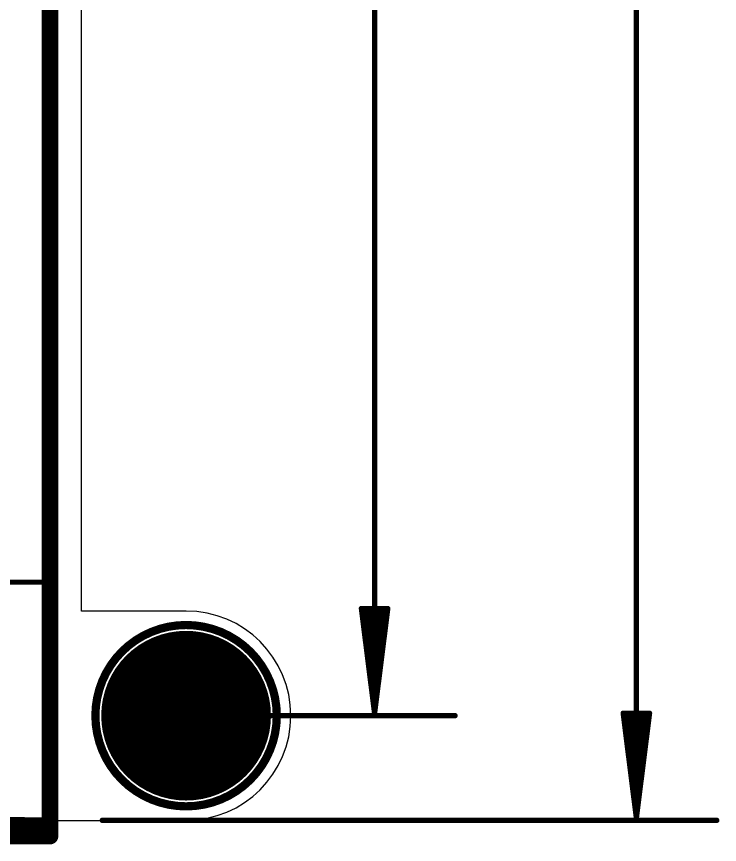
# Model space of a CAD drawing. Extents: x -37 to 43, y -51 to 71.
# Drawn here: x 26.37 to 43.42, y -43.76 to -23.68 of the extents above; entities that cross this region are included whole.
import ezdxf

# ---------------------------------------------------------------- set-up
doc = ezdxf.new("R2010")
doc.units = 0
for name, color, linetype in [('1', 12, 'CONTINUOUS'), ('16', 132, 'CONTINUOUS'), ('17', 110, 'CONTINUOUS'), ('20', 53, 'CONTINUOUS'), ('21', 40, 'CONTINUOUS'), ('22', 6, 'CONTINUOUS'), ('23', 40, 'CONTINUOUS'), ('29', 253, 'CONTINUOUS'), ('41', 12, 'CONTINUOUS'), ('47', 253, 'CONTINUOUS')]:
    doc.layers.add(name, color=color, linetype=linetype)

# ---------------------------------------------------------------- blocks, each defined once
blk = doc.blocks.new('ROUNDP')
at = {"const_width": 0.5}
blk.add_lwpolyline([(0, -0.25, 1), (0, 0.25, 1), (0, -0.25)], format="xyb", dxfattribs=at)

msp = doc.modelspace()

# ---------------------------------------------------------------- linework, layer by layer
at = {"layer": '1', "const_width": 0.4064}
for points in [[(27.178, -43.307), (27.178, 52.705)], [(-27.432, -43.18), (27.178, -43.307)]]:
    msp.add_lwpolyline(points, dxfattribs=at)
at = {"layer": '1', "const_width": 0.2032}
for points in [[(27.1778, -43.4086, 1), (27.1782, -43.2054)], [(27.0764, -43.307, 1), (27.2796, -43.307)]]:
    msp.add_lwpolyline(points, format="xyb", dxfattribs=at)
at = {"layer": '16', "const_width": 0.4064}
for points in [[(27.178, -43.561), (27.178, 52.451)], [(-27.432, -43.434), (27.178, -43.561)]]:
    msp.add_lwpolyline(points, dxfattribs=at)
at = {"layer": '16', "const_width": 0.2032}
for points in [[(27.1778, -43.6626, 1), (27.1782, -43.4594)], [(27.0764, -43.561, 1), (27.2796, -43.561)]]:
    msp.add_lwpolyline(points, format="xyb", dxfattribs=at)
at = {"layer": '20'}
for p, q in [((27.94, -38.1), (27.94, 48.26)), ((30.48, -38.1), (27.94, -38.1)), ((-30.48, -43.18), (30.48, -43.18))]:
    msp.add_line(p, q, dxfattribs=at)
for start, end in [(0, 90), (270, 0)]:
    msp.add_arc((30.48, -40.64), 2.54, start, end, dxfattribs=at)
at = {"layer": '21', "const_width": 0.2}
msp.add_lwpolyline([(30.48, -42.84, 1), (30.48, -38.44, 1), (30.48, -42.84)], format="xyb", dxfattribs=at)
at = {"layer": '22', "const_width": 0.127}
for points in [[(27.3, -37.4), (27.3, 47.5)], [(-27.3, -37.4), (27.3, -37.4)]]:
    msp.add_lwpolyline(points, dxfattribs=at)
at = {"layer": '22', "const_width": 0.0635}
for points in [[(27.3, -37.4318, 1), (27.3, -37.3682)], [(27.2683, -37.4, 1), (27.3317, -37.4)]]:
    msp.add_lwpolyline(points, format="xyb", dxfattribs=at)
at = {"layer": '23'}
msp.add_point((30.48, -40.64), dxfattribs=at)
at = {"layer": '41', "const_width": 2.032}
msp.add_lwpolyline([(30.48, -41.64, 1), (30.48, -39.64, 1), (30.48, -41.64)], format="xyb", dxfattribs=at)
at = {"layer": '47', "const_width": 0.13}
for points in [[(41.402, 53.275), (41.402, -43.115)], [(35.052, 50.735), (35.052, -40.575)], [(35.052, -40.575), (34.7328, -38.04)], [(34.7328, -38.04), (35.3712, -38.04)], [(35.052, -40.575), (34.792, -38.04)], [(35.052, -40.575), (34.922, -38.04)], [(35.3712, -38.04), (35.052, -40.575)], [(35.182, -38.04), (35.052, -40.575)], [(35.312, -38.04), (35.052, -40.575)], [(30.48, -40.64), (37.002, -40.64)], [(41.402, -43.115), (41.0828, -40.58)], [(41.0828, -40.58), (41.7212, -40.58)], [(41.402, -43.115), (41.142, -40.58)], [(41.402, -43.115), (41.272, -40.58)], [(41.7212, -40.58), (41.402, -43.115)], [(41.532, -40.58), (41.402, -43.115)], [(41.662, -40.58), (41.402, -43.115)], [(28.448, -43.18), (43.352, -43.18)]]:
    msp.add_lwpolyline(points, dxfattribs=at)
at = {"layer": '47', "const_width": 0.065}
for points in [[(34.765, -38.0359, 1), (34.7005, -38.0441)], [(34.7328, -38.0075, 1), (34.7328, -38.0725)], [(34.8243, -38.0367, 1), (34.7597, -38.0433)], [(34.9545, -38.0383, 1), (34.8895, -38.0417)], [(35.2145, -38.0417, 1), (35.1495, -38.0383)], [(35.3443, -38.0433, 1), (35.2797, -38.0367)], [(35.4035, -38.0441, 1), (35.339, -38.0359)], [(35.3712, -38.0725, 1), (35.3712, -38.0075)], [(30.48, -40.6075, 1), (30.48, -40.6725)], [(35.0198, -40.5709, 1), (35.0842, -40.5791)], [(35.0197, -40.5717, 1), (35.0843, -40.5783)], [(35.0195, -40.5767, 1), (35.0845, -40.5733)], [(35.0195, -40.5733, 1), (35.0845, -40.5767)], [(35.0195, -40.575, 1), (35.0845, -40.575)], [(35.0197, -40.5783, 1), (35.0843, -40.5717)], [(35.0198, -40.5791, 1), (35.0842, -40.5709)], [(37.002, -40.6725, 1), (37.002, -40.6075)], [(41.115, -40.5759, 1), (41.0505, -40.5841)], [(41.0828, -40.5475, 1), (41.0828, -40.6125)], [(41.1743, -40.5767, 1), (41.1097, -40.5833)], [(41.3045, -40.5783, 1), (41.2395, -40.5817)], [(41.5645, -40.5817, 1), (41.4995, -40.5783)], [(41.6943, -40.5833, 1), (41.6297, -40.5767)], [(41.7535, -40.5841, 1), (41.689, -40.5759)], [(41.7212, -40.6125, 1), (41.7212, -40.5475)], [(28.448, -43.1475, 1), (28.448, -43.2125)], [(41.3698, -43.1109, 1), (41.4342, -43.1191)], [(41.3697, -43.1117, 1), (41.4343, -43.1183)], [(41.3695, -43.1167, 1), (41.4345, -43.1133)], [(41.3695, -43.1133, 1), (41.4345, -43.1167)], [(41.3695, -43.115, 1), (41.4345, -43.115)], [(41.3697, -43.1183, 1), (41.4343, -43.1117)], [(41.3698, -43.1191, 1), (41.4342, -43.1109)], [(43.352, -43.2125, 1), (43.352, -43.1475)]]:
    msp.add_lwpolyline(points, format="xyb", dxfattribs=at)

# ---------------------------------------------------------------- block references
at = {"layer": '17', "xscale": 4.016, "yscale": 4.016}
msp.add_blockref('ROUNDP', (30.48, -40.64), dxfattribs=at)
msp.add_blockref('ROUNDP', (30.48, -40.64), dxfattribs=at)
at = {"layer": '29', "xscale": 4.1176, "yscale": 4.1176}
msp.add_blockref('ROUNDP', (30.48, -40.64), dxfattribs=at)

doc.saveas('drawing.dxf')
